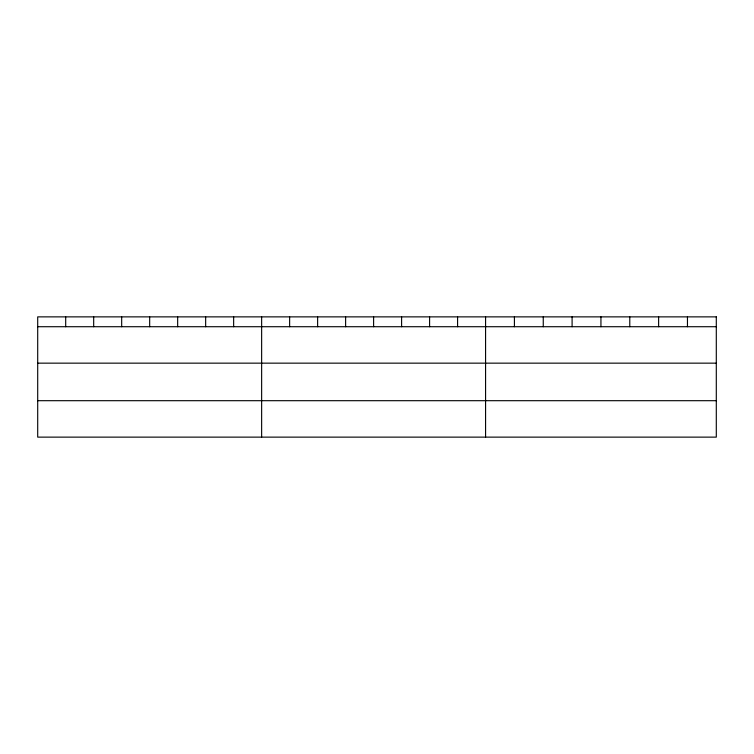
<?xml version="1.0" encoding="UTF-8"?>
<svg xmlns="http://www.w3.org/2000/svg" width="754" height="754" viewBox="0 0 754 754"><rect width="100%" height="100%" fill="white"/><g stroke="black" fill="none" stroke-linecap="round" stroke-linejoin="round"><path stroke-width="1.13" d="M37.7 326.718L716.3 326.718M37.7 363.155L716.3 363.155M37.7 400.694L716.3 400.694M687.459 316.868L687.459 326.718M658.619 316.868L658.619 326.718M629.779 316.868L629.779 326.718M600.938 316.868L600.938 326.718M572.097 316.868L572.097 326.718M543.257 316.868L543.257 326.718M514.416 316.868L514.416 326.718M485.576 316.868L485.576 437.132M457.584 316.868L457.584 326.718M429.591 316.868L429.591 326.718M401.599 316.868L401.599 326.718M373.607 316.868L373.607 326.718M345.615 316.868L345.615 326.718M317.623 316.868L317.623 326.718M289.63 316.868L289.63 326.718M261.638 316.868L261.638 437.132M233.646 316.868L233.646 326.718M205.653 316.868L205.653 326.718M177.661 316.868L177.661 326.718M149.669 316.868L149.669 326.718M121.677 316.868L121.677 326.718M93.684 316.868L93.684 326.718M65.692 316.868L65.692 326.718M716.3 316.868L37.7 316.868L37.7 437.132L716.3 437.132L716.3 316.868"/></g></svg>
